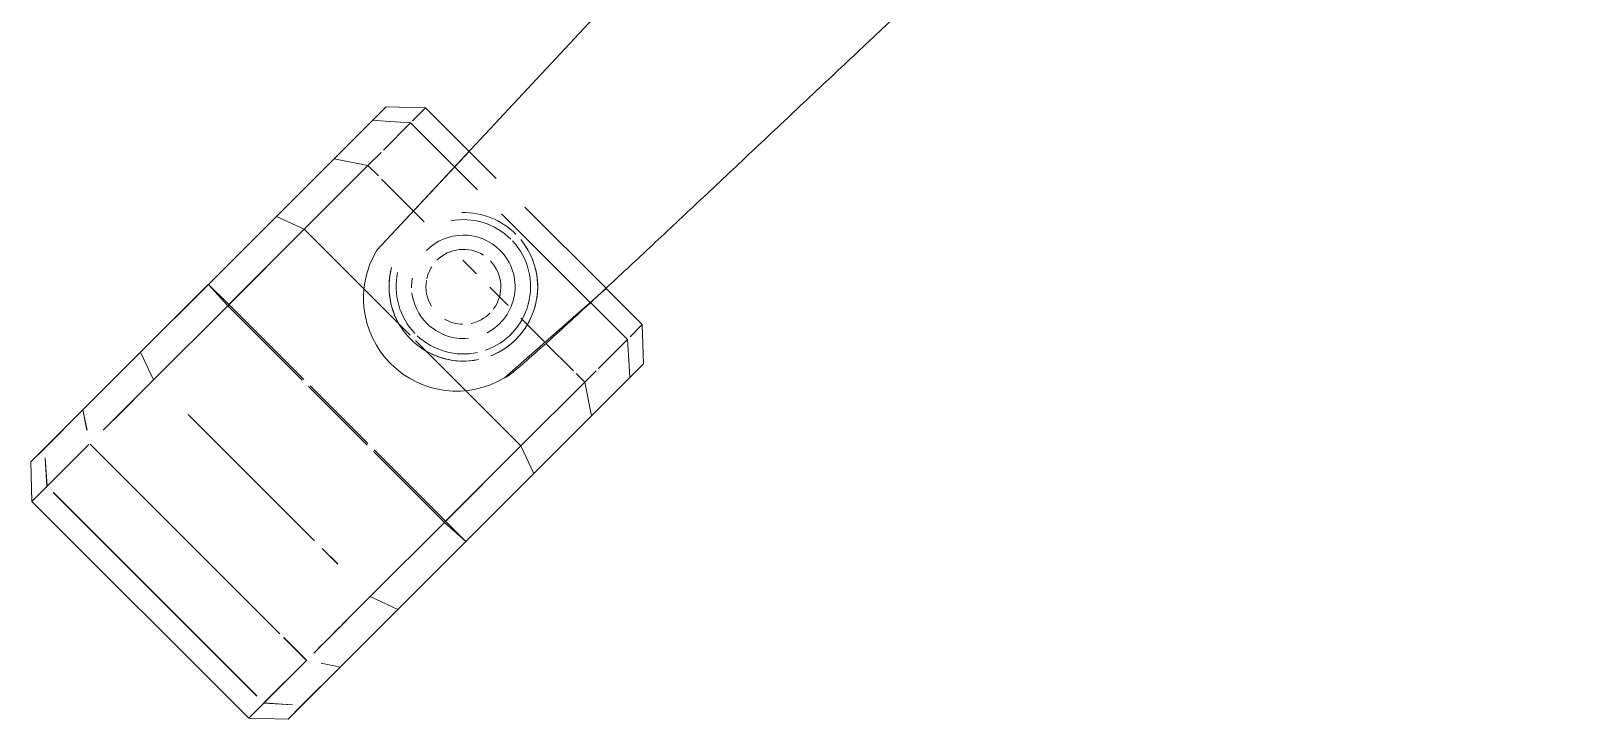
# Model space of a CAD drawing. Header units: inches. Extents: x -1180 to 2011, y -268 to 2143.
# Drawn here: x -1135.18 to -1126.99, y 2004.64 to 2008.28 of the extents above; entities that cross this region are included whole.
import ezdxf

# ---------------------------------------------------------------- set-up
doc = ezdxf.new("R2010")
doc.units = ezdxf.units.IN
doc.header["$MEASUREMENT"] = 0
doc.layers.add('I-FURN', color=30, linetype='Continuous', lineweight=9)

# ---------------------------------------------------------------- blocks, each defined once
blk = doc.blocks.new('HermanMiller_Exclave_EXSC_SmallMobileCartMagneticWhiteboard - Mobile Cart-5326770-6TH FLOOR POWER _ SIGNAL')
at = {"layer": 'I-FURN'}
for p, q in [((-11.4889, 12.6444), (-12.6369, 11.4964)), ((-12.6369, 11.4964), (-11.4889, 12.6444)), ((-11.2801, 12.65), (-11.4889, 12.6444)), ((-11.4889, 12.6444), (-11.2801, 12.65)), ((-11.4095, 12.565), (-11.4889, 12.6444)), ((-11.4889, 12.6444), (-11.4095, 12.565)), ((-11.4889, 12.6444), (-11.4095, 12.565)), ((-11.4095, 12.565), (-11.4889, 12.6444)), ((-9.3981, 10.768), (-11.2801, 12.65)), ((-11.2084, 12.5784), (-11.2801, 12.65)), ((-11.2801, 12.65), (-11.2084, 12.5784)), ((-11.4095, 12.565), (-11.2574, 12.5751)), ((-11.4095, 12.565), (-11.1872, 12.3427)), ((-11.1872, 12.3427), (-11.4095, 12.565)), ((-11.4088, 12.5643), (-11.2574, 12.5749)), ((-11.1872, 12.3427), (-11.4088, 12.5643)), ((-11.4088, 12.5643), (-11.1872, 12.3427)), ((-11.0045, 12.3744), (-11.2084, 12.5784)), ((-11.2084, 12.5784), (-11.0045, 12.3744)), ((-12.5211, 11.4535), (-11.4423, 12.5323)), ((-12.5201, 11.4531), (-11.4419, 12.5312)), ((-12.1916, 11.331), (-11.1855, 12.3371)), ((-12.1906, 11.3307), (-11.1852, 12.3361)), ((-11.0045, 12.3744), (-11.1114, 12.3533)), ((-11.1112, 12.3529), (-11.0045, 12.3744)), ((-11.0045, 12.3744), (-10.6992, 12.0691)), ((-10.6992, 12.0691), (-11.0045, 12.3744)), ((-11.0605, 12.216), (-11.1116, 12.2671)), ((-11.1116, 12.2671), (-10.8453, 12.0008)), ((-10.8453, 12.0008), (-11.1116, 12.2671)), ((-11.1116, 12.2671), (-11.0605, 12.216)), ((-10.8453, 12.0008), (-11.0578, 12.2132)), ((-11.0578, 12.2132), (-10.8453, 12.0008)), ((-10.8453, 12.0008), (-10.6992, 12.0691)), ((-10.8449, 12.0004), (-10.6992, 12.0691)), ((-10.6992, 12.0691), (-10.3391, 11.709)), ((-10.3391, 11.709), (-10.6992, 12.0691)), ((-10.8453, 12.0008), (-10.452, 11.6075)), ((-10.452, 11.6075), (-10.8453, 12.0008)), ((-10.452, 11.6075), (-10.8449, 12.0004)), ((-10.8449, 12.0004), (-10.452, 11.6075)), ((-11.0285, 11.8176), (-11.6983, 11.1479)), ((-11.6976, 11.1476), (-11.0283, 11.8169)), ((-10.452, 11.6075), (-10.3391, 11.709)), ((-10.4461, 11.6016), (-10.3391, 11.709)), ((-10.3391, 11.709), (-9.979, 11.3489)), ((-9.979, 11.3489), (-10.3391, 11.709)), ((-10.846, 11.2136), (-10.452, 11.6075)), ((-10.8432, 11.2044), (-10.4461, 11.6016)), ((-10.452, 11.6075), (-10.0473, 11.2028)), ((-10.0473, 11.2028), (-10.452, 11.6075)), ((-10.0473, 11.2028), (-10.4461, 11.6016)), ((-10.4461, 11.6016), (-10.0473, 11.2028)), ((-12.6369, 11.4964), (-12.6425, 11.2876)), ((-12.6425, 11.2876), (-12.6369, 11.4964)), ((-12.5575, 11.4171), (-12.6369, 11.4964)), ((-12.6369, 11.4964), (-12.5575, 11.4171)), ((-12.5575, 11.4171), (-12.6369, 11.4964)), ((-12.6369, 11.4964), (-12.5575, 11.4171)), ((-12.5677, 11.2637), (-12.5575, 11.4171)), ((-12.5675, 11.2637), (-12.5568, 11.4164)), ((-12.3315, 11.1911), (-12.5575, 11.4171)), ((-12.5575, 11.4171), (-12.3315, 11.1911)), ((-12.5568, 11.4164), (-12.3315, 11.1911)), ((-12.3315, 11.1911), (-12.5568, 11.4164)), ((-12.3315, 11.1911), (-12.211, 11.3116)), ((-12.3309, 11.1905), (-12.2101, 11.3112)), ((-10.0473, 11.2028), (-9.979, 11.3489)), ((-10.0473, 11.2028), (-9.979, 11.3489)), ((-9.979, 11.3489), (-9.6737, 11.0436)), ((-9.6737, 11.0436), (-9.979, 11.3489)), ((-12.6425, 11.2876), (-10.7605, 9.4057)), ((-12.6425, 11.2876), (-12.5708, 11.216)), ((-12.5708, 11.216), (-12.6425, 11.2876)), ((-12.5708, 11.216), (-12.3668, 11.012)), ((-12.3668, 11.012), (-12.5708, 11.216)), ((-11.9933, 10.8529), (-12.2925, 11.152)), ((-12.2925, 11.152), (-12.2453, 11.1049)), ((-12.2925, 11.152), (-11.9933, 10.8529)), ((-12.2453, 11.1049), (-12.2925, 11.152)), ((-11.1907, 10.8688), (-10.8804, 11.1792)), ((-11.1824, 10.8652), (-10.8769, 11.1708)), ((-10.6083, 10.6417), (-10.0473, 11.2028)), ((-10.6083, 10.6417), (-10.0473, 11.2028)), ((-10.0473, 11.2028), (-9.7092, 10.8647)), ((-9.7092, 10.8647), (-10.0473, 11.2028)), ((-9.7092, 10.8647), (-10.0473, 11.2028)), ((-10.0473, 11.2028), (-9.7092, 10.8647)), ((-12.3469, 11.1132), (-12.3668, 11.012)), ((-12.3668, 11.012), (-12.3465, 11.113)), ((-11.7393, 11.1069), (-11.8209, 11.0252)), ((-11.8202, 11.025), (-11.7386, 11.1066)), ((-12.0616, 10.7067), (-12.3668, 11.012)), ((-12.3668, 11.012), (-12.0616, 10.7067)), ((-12.1861, 11.0457), (-12.1194, 10.979)), ((-12.1194, 10.979), (-12.1861, 11.0457)), ((-9.7092, 10.8647), (-9.6737, 11.0436)), ((-9.7092, 10.8647), (-9.6737, 11.0436)), ((-9.6737, 11.0436), (-9.4698, 10.8397)), ((-9.4698, 10.8397), (-9.6737, 11.0436)), ((-12.1164, 10.9759), (-11.9933, 10.8529)), ((-11.9933, 10.8529), (-12.1164, 10.9759)), ((-12.0616, 10.7067), (-11.9933, 10.8529)), ((-12.0616, 10.7067), (-11.9928, 10.8524)), ((-11.6, 10.4595), (-11.9933, 10.8529)), ((-11.9933, 10.8529), (-11.6, 10.4595)), ((-11.9928, 10.8524), (-11.6, 10.4595)), ((-11.6, 10.4595), (-11.9928, 10.8524)), ((-11.6, 10.4595), (-11.2247, 10.8348)), ((-11.594, 10.4536), (-11.2157, 10.8319)), ((-9.7645, 10.8094), (-9.7092, 10.8647)), ((-9.7645, 10.8094), (-9.7092, 10.8647)), ((-9.7092, 10.8647), (-9.6398, 10.7953)), ((-9.6398, 10.7953), (-9.7092, 10.8647)), ((-9.6398, 10.7953), (-9.7092, 10.8647)), ((-9.7092, 10.8647), (-9.6398, 10.7953)), ((-9.474, 10.7766), (-9.4698, 10.8397)), ((-9.474, 10.7766), (-9.4698, 10.8397)), ((-9.4698, 10.8397), (-9.3981, 10.768)), ((-9.3981, 10.768), (-9.4698, 10.8397)), ((-10.1576, 10.8174), (-9.6342, 10.3293)), ((-2.5682, 3.7402), (-10.1576, 10.8174)), ((-10.0074, 10.5665), (-9.781, 10.7929)), ((-10.0074, 10.5665), (-9.781, 10.7929)), ((-9.6274, 10.7829), (-9.4833, 10.6388)), ((-9.4833, 10.6388), (-9.6274, 10.7829)), ((-9.4833, 10.6388), (-9.6274, 10.7829)), ((-9.6274, 10.7829), (-9.4833, 10.6388)), ((-9.4833, 10.6388), (-9.4743, 10.773)), ((-9.4833, 10.6388), (-9.4743, 10.773)), ((-9.404, 10.5595), (-9.3981, 10.768)), ((-9.404, 10.5595), (-9.3981, 10.768)), ((-11.7015, 10.3466), (-12.0616, 10.7067)), ((-12.0616, 10.7067), (-11.7015, 10.3466)), ((-11.1952, 10.0548), (-10.6369, 10.6131)), ((-11.1952, 10.0548), (-10.6369, 10.6131)), ((-9.8381, 10.284), (-9.4833, 10.6388)), ((-9.8381, 10.284), (-9.4833, 10.6388)), ((-9.4731, 10.6286), (-9.404, 10.5595)), ((-9.404, 10.5595), (-9.4731, 10.6286)), ((-9.404, 10.5595), (-9.4731, 10.6286)), ((-9.4731, 10.6286), (-9.404, 10.5595)), ((-9.7787, 10.1848), (-9.404, 10.5595)), ((-9.6342, 10.3293), (-9.404, 10.5595)), ((-11.7015, 10.3466), (-11.6, 10.4595)), ((-11.7015, 10.3466), (-11.594, 10.4536)), ((-11.1952, 10.0548), (-11.6, 10.4595)), ((-11.6, 10.4595), (-11.1952, 10.0548)), ((-11.594, 10.4536), (-11.1952, 10.0548)), ((-11.1952, 10.0548), (-11.594, 10.4536)), ((-11.3414, 9.9865), (-11.7015, 10.3466)), ((-11.7015, 10.3466), (-11.3414, 9.9865)), ((-10.2832, 10.2907), (-10.2117, 10.3622)), ((-10.2832, 10.2907), (-10.2117, 10.3622)), ((-10.451, 10.1229), (-10.3547, 10.2192)), ((-10.451, 10.1229), (-10.3547, 10.2192)), ((-10.3602, 9.6033), (-10.8342, 10.1409)), ((-10.4345, 9.6876), (-9.9654, 10.1567)), ((-10.4345, 9.6876), (-9.9654, 10.1567)), ((-11.3414, 9.9865), (-11.1952, 10.0548)), ((-11.3414, 9.9865), (-11.1952, 10.0548)), ((-11.1952, 10.0548), (-10.8572, 9.7167)), ((-10.8572, 9.7167), (-11.1952, 10.0548)), ((-11.1952, 10.0548), (-10.8572, 9.7167)), ((-10.8572, 9.7167), (-11.1952, 10.0548)), ((-10.6462, 9.9277), (-10.5182, 10.0557)), ((-10.6462, 9.9277), (-10.5182, 10.0557)), ((-10.3596, 9.6038), (-9.9296, 10.0339)), ((-11.0361, 9.6813), (-11.3414, 9.9865)), ((-11.3414, 9.9865), (-11.0361, 9.6813)), ((-10.7976, 9.7763), (-10.6518, 9.9221)), ((-10.7976, 9.7763), (-10.6518, 9.9221)), ((-10.8572, 9.7167), (-10.8121, 9.7618)), ((-10.8572, 9.7167), (-10.8121, 9.7618)), ((-11.0361, 9.6813), (-10.8572, 9.7167)), ((-11.0361, 9.6813), (-10.8572, 9.7167)), ((-10.8321, 9.4773), (-11.0361, 9.6813)), ((-11.0361, 9.6813), (-10.8321, 9.4773)), ((-10.8572, 9.7167), (-10.7968, 9.6564)), ((-10.7968, 9.6564), (-10.8572, 9.7167)), ((-10.8572, 9.7167), (-10.7968, 9.6564)), ((-10.7968, 9.6564), (-10.8572, 9.7167)), ((-10.6313, 9.4908), (-10.436, 9.6861)), ((-10.6313, 9.4908), (-10.436, 9.6861)), ((-10.7844, 9.6439), (-10.6313, 9.4908)), ((-10.6313, 9.4908), (-10.7844, 9.6439)), ((-10.7844, 9.6439), (-10.6313, 9.4908)), ((-10.6313, 9.4908), (-10.7844, 9.6439)), ((-10.5519, 9.4115), (-10.3602, 9.6033)), ((-10.5519, 9.4115), (-10.3602, 9.6033)), ((-10.8321, 9.4773), (-10.7715, 9.4814)), ((-10.8321, 9.4773), (-10.7715, 9.4814)), ((-10.7605, 9.4057), (-10.8321, 9.4773)), ((-10.8321, 9.4773), (-10.7605, 9.4057)), ((-10.7681, 9.4816), (-10.6313, 9.4908)), ((-10.7681, 9.4816), (-10.6313, 9.4908)), ((-10.617, 9.4765), (-10.5519, 9.4115)), ((-10.5519, 9.4115), (-10.617, 9.4765)), ((-10.617, 9.4765), (-10.5519, 9.4115)), ((-10.5519, 9.4115), (-10.617, 9.4765)), ((-10.7605, 9.4057), (-10.5519, 9.4115)), ((-10.7605, 9.4057), (-10.5519, 9.4115))]:
    blk.add_line(p, q, dxfattribs=at)
for centre, radius, start, end in [((-10.4117, 10.395), 0.493, 58.97537, 211.02463), ((-10.4117, 10.395), 0.493, 58.97537, 211.02463), ((-10.3519, 10.3594), 0.3937, 75, 135), ((-10.3519, 10.3594), 0.3937, 75, 124.55468), ((-10.3519, 10.3594), 0.3561, 77.82196, 133.9106), ((-10.3519, 10.3594), 0.3937, 135, 191.78284), ((-10.3519, 10.3594), 0.3937, 138.89858, 191.78284), ((-10.3519, 10.3594), 0.3561, 136.66839, 192.17804), ((-10.3519, 10.3594), 0.2741, 96.61981, 135), ((-10.3519, 10.3594), 0.2741, 96.61981, 135), ((-10.3519, 10.3594), 0.2741, 80.35066, 91.29951), ((-10.3519, 10.3594), 0.2741, 80.35066, 91.29951), ((-10.3519, 10.3594), 0.2741, 135, 185.58482), ((-10.3519, 10.3594), 0.2741, 135, 185.58482), ((-10.3519, 10.3594), 0.1984, 80.09303, 121.35359), ((-10.3519, 10.3594), 0.1984, 80.09303, 121.35359), ((-10.3519, 10.3594), 0.1984, 57.56706, 77.94229), ((-10.3519, 10.3594), 0.1984, 57.56706, 77.94229), ((-10.3519, 10.3594), 0.1984, 327.41257, 45), ((-10.3519, 10.3594), 0.1984, 327.41257, 45), ((-10.3519, 10.3594), 0.2741, 315, 45.45018), ((-10.3519, 10.3594), 0.2741, 315, 45.45018), ((-10.3519, 10.3594), 0.1984, 149.8476, 178.79033), ((-10.3519, 10.3594), 0.1984, 149.8476, 178.79033), ((-10.3519, 10.3594), 0.3561, 315, 10.70421), ((-10.3519, 10.3594), 0.3937, 315, 1.20924), ((-10.3519, 10.3594), 0.3937, 315, 1.20924), ((-10.3519, 10.3594), 0.1984, 192.05771, 225), ((-10.3519, 10.3594), 0.1984, 192.05771, 225), ((-10.3519, 10.3594), 0.3937, 201.73861, 309.38926), ((-10.3519, 10.3594), 0.3937, 201.73861, 235.79295), ((-10.3519, 10.3594), 0.3561, 199.05497, 255), ((-10.3519, 10.3594), 0.2741, 207.38739, 315), ((-10.3519, 10.3594), 0.2741, 207.38739, 315), ((-10.3519, 10.3594), 0.1984, 233.61768, 313.80144), ((-10.3519, 10.3594), 0.1984, 233.61768, 313.80144), ((-10.3519, 10.3594), 0.3561, 255, 313.05327), ((-10.3519, 10.3594), 0.3937, 239.81359, 309.38926)]:
    blk.add_arc(centre, radius, start, end, dxfattribs=at)
blk.add_open_spline([(-10.8342, 10.1409), (-10.8344, 10.1371), (-10.8196, 10.1141), (-10.7492, 10.0306), (-10.6375, 9.9053), (-10.4836, 9.737), (-10.288, 9.5264), (-10.0611, 9.2839), (-9.8133, 9.0203), (-9.5547, 8.7458), (-9.2963, 8.4713), (-8.9674, 8.1213), (-8.589, 7.7171), (-8.2428, 7.3455), (-7.978, 7.0606), (-7.7811, 6.8487), (-7.5723, 6.6247), (-7.3385, 6.3752), (-7.0674, 6.0879), (-6.7484, 5.7521), (-6.3729, 5.3587), (-5.9334, 4.9004), (-5.4222, 4.3692), (-5.0259, 3.9588), (-4.8146, 3.7402)], degree=3, knots=[0, 0, 0, 0, 0.041667, 0.083333, 0.125, 0.166667, 0.208333, 0.25, 0.291667, 0.333333, 0.375, 0.416667, 0.5, 0.583333, 0.625, 0.666667, 0.708333, 0.75, 0.791667, 0.833333, 0.875, 0.916667, 0.958333, 1, 1, 1, 1], dxfattribs=at)

msp = doc.modelspace()

# ---------------------------------------------------------------- block references
at = {"layer": 'I-FURN', "rotation": 89.99999999999997}
msp.add_blockref('HermanMiller_Exclave_EXSC_SmallMobileCartMagneticWhiteboard - Mobile Cart-5326770-6TH FLOOR POWER _ SIGNAL', (-1122.5339, 2017.2775), dxfattribs=at)

doc.saveas('drawing.dxf')
